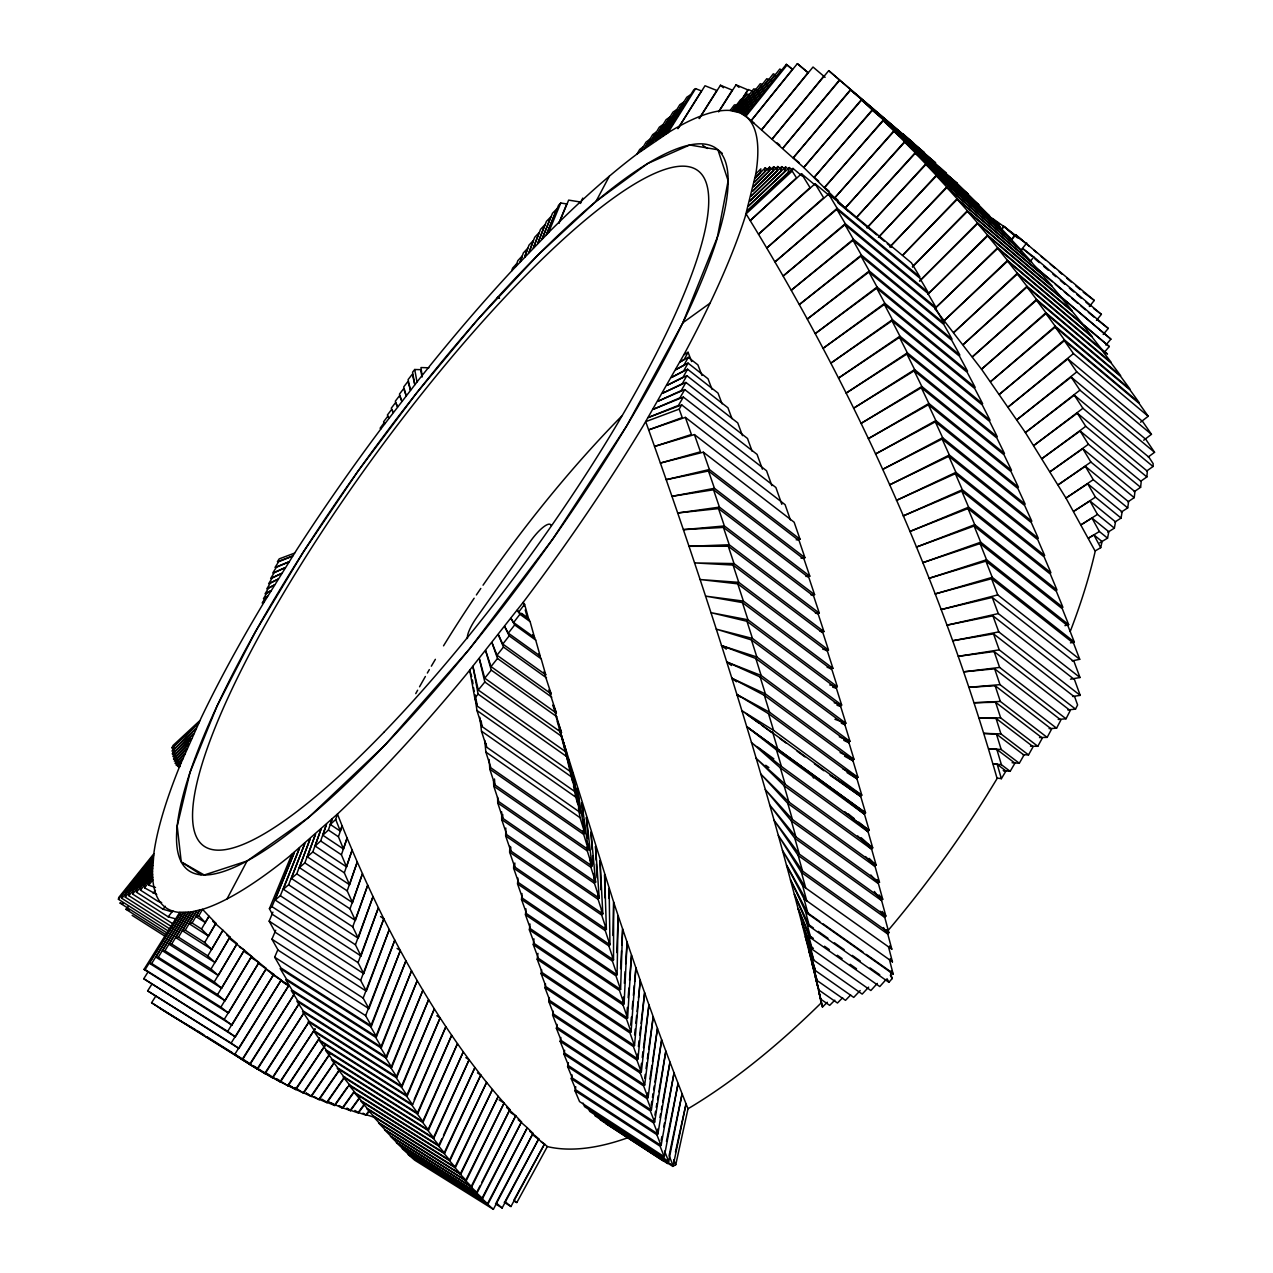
<?xml version="1.0" encoding="UTF-8"?>
<svg xmlns="http://www.w3.org/2000/svg" width="1273" height="1273" viewBox="0 0 1273 1273"><rect width="100%" height="100%" fill="white"/><g stroke="black" fill="none" stroke-linecap="round" stroke-linejoin="round"><path stroke-width="1.5" d="M161.655 902.525L158.059 901.395L140.491 890.161L140.491 887.186L152.489 871.496L154.033 852.083A490.582 108.794 -53.8 0 1 180.893 763.354L201.15 717.956A490.582 108.794 -53.8 0 1 264.116 602.113L296.45 550.222A490.582 108.794 -53.8 0 1 380.579 429.351L419.151 379.227A490.582 108.794 -53.8 0 1 511.46 271.181L550.7 230.413A490.582 108.794 -53.8 0 1 636.866 154.144L669.693 131.708A490.582 108.794 -53.8 0 1 730.081 110.465L740.074 112.82L746.599 116.957A490.582 108.794 -53.8 0 1 755.828 173.796L745.246 216.505A490.582 108.794 -53.8 0 1 684.094 354.324L643.263 425.723A490.582 108.794 -53.8 0 1 523.474 601.954L466.555 674.133A490.582 108.794 -53.8 0 1 337.759 813.765L289.321 856.411A490.582 108.794 -53.8 0 1 202.693 909.272L190.982 912.009L178.554 912.327A490.582 108.794 -53.8 0 1 152.855 879.993L152.489 871.496L136.497 892.23L163.071 909.224L172.141 911.898M517.936 878.099L517.554 883.908L522.614 898.324L613.522 959.922L613.65 902.159L559.404 729.047M613.522 959.922L608.844 945.919L608.86 941.956M609.083 898.372L609.146 888.459L609.958 944.805L518.668 882.762L513.608 868.138L513.799 864.24M600.936 889.763L600.06 860.532L602.813 913.919L510.759 850.953L510.807 847.118M510.759 850.953L505.667 835.963L505.795 828.039M521.978 893.503L521.516 899.454L526.561 913.664L617.071 974.816L618.153 915.685L613.65 902.159L612.95 935.512M617.071 974.816L612.408 961.02L612.488 957.089M604.882 897.767L604.611 874.583L606.394 929.465L514.722 866.977L514.833 863.014M136.497 892.23L136.593 889.159L152.537 868.488L132.631 894.092L168.179 916.799L175.499 918.835M514.722 866.977L509.63 852.146L509.837 846.259M525.988 908.874L525.447 914.762L530.475 928.765L620.587 989.471L622.624 929.004L618.153 915.685L616.8 952.57M529.998 924.007L529.377 929.831L534.389 943.627L624.104 1003.888L627.08 942.147L622.624 929.004L621.813 944.884M620.603 968.689L621.51 950.836M1146.591 471.105L1153.004 466.491L1153.179 463.658L1148.898 457.182L1074.301 395.171L1025.401 432.581L1065.962 498.077L1095.21 551.225A464.184 179.032 -53.8 0 1 1070.227 631.472M132.631 894.092L132.822 890.909L152.68 865.385L128.891 895.731L173.383 924.118M533.976 938.885L533.292 944.661L538.288 958.235L627.589 1018.05L631.503 955.084L627.08 942.147L625.679 963.709M627.589 1018.05L622.99 1004.89L623.499 997.045M624.406 983.329L625.17 971.554M537.954 953.366L537.19 959.253L542.155 972.604L631.058 1031.973L635.911 967.83L631.503 955.084L629.53 980.274M626.952 1013.213L627.398 1007.404M628.162 997.714L628.926 988.023M1140.56 481.369L1146.862 476.929L1147.339 471.185L1077.292 413.152L1033.803 445.518L1082.909 408.299L1153.004 466.491M128.891 895.731L129.178 892.453L152.887 862.187L125.279 897.147L172.014 926.935M541.614 969.708L541.073 973.574L546.006 986.702L634.511 1045.658L640.271 980.369L635.911 967.83L634.638 981.642M630.692 1025.036L631.408 1017.143M632.124 1009.25L632.84 1001.358M633.381 995.438L634.288 985.588M545.512 983.822L544.939 987.657L549.841 1000.562L637.932 1059.056L644.615 992.685L640.271 980.369L638.457 997.889M634.622 1034.885L635.227 1029.045M635.832 1023.206L636.643 1015.408M637.057 1011.526L638.059 1001.787M1134.163 491.744L1140.608 487.304L1141.213 481.449L1080.125 431.006L1042.062 458.551L1085.742 426.344L1146.862 476.929M549.411 997.571L548.774 1001.469L553.66 1014.135L641.321 1072.216L648.928 1004.811L644.615 992.685L641.067 1023.444M125.279 897.147L125.661 893.757L153.19 858.909L121.794 898.324L169.325 928.606M641.321 1072.216L636.85 1059.948L637.518 1054.187M638.394 1046.501L639.062 1040.741M639.73 1034.965L640.621 1027.279M553.262 1011.176L552.593 1015.027L557.447 1027.454L644.695 1085.105L653.208 1016.713L648.928 1004.811L643.47 1047.727M1127.91 501.864L1134.211 497.632L1134.959 491.664L1082.798 448.733L1050.177 471.662L1088.399 444.261L1140.608 487.304M644.695 1085.105L640.255 1073.075L641.481 1063.321M642.229 1057.465L642.976 1051.625M557.097 1024.415L556.381 1028.313L561.202 1040.502L648.037 1097.724L657.457 1028.393L653.208 1016.713L648.689 1049.398M121.794 898.324L122.272 894.855L153.572 855.536L118.437 899.295L168.052 930.865M644.695 1078.247L645.22 1074.396M646.016 1068.636L646.827 1062.86M647.352 1059.009L648.148 1053.248M1121.227 512.128L1127.703 507.895L1128.594 501.801L1085.312 466.316L1058.134 484.838L1090.897 462.051L1134.211 497.632M560.884 1037.479L560.152 1041.33L564.926 1053.264L651.346 1110.088L661.658 1039.85L657.457 1028.393L652.508 1061.507M651.346 1110.088L646.97 1098.535L647.846 1092.68M649.882 1079.043L651.919 1065.406M564.655 1050.273L563.891 1054.076L568.633 1065.772L654.64 1122.165L665.827 1051.084L661.658 1039.85L654.895 1082.066M118.437 899.295L118.739 897.497L153.81 853.801M651.219 1105.091L651.824 1101.256M652.444 1097.421L653.049 1093.587M653.67 1089.736L654.29 1085.901M1114.814 522.073L1121.083 518.063L1122.102 511.873L1087.683 483.74L1065.962 498.077L1093.252 479.666L1127.703 507.895M568.41 1062.7L567.599 1066.535L572.293 1077.976L657.886 1133.972L669.964 1062.096L665.827 1051.084L658.873 1091.852M657.886 1133.972L653.574 1122.897L654.242 1119.015M654.895 1115.132L655.563 1111.249M656.231 1107.367L656.884 1103.5M657.552 1099.617L658.221 1095.735M572.102 1074.937L571.275 1078.724L575.937 1089.911L661.101 1145.493L674.054 1072.884L669.964 1062.096L662.708 1102.211M661.101 1145.493L656.836 1134.673L657.87 1128.944M659.939 1117.487L660.639 1113.668M661.324 1109.849L662.008 1106.03M1107.796 532.241L1114.368 528.152L1115.514 521.866L1089.911 500.989L1073.632 511.38L1095.448 497.138L1121.083 518.063M768.208 170.184L765.264 167.75L764.452 172.078L754.284 182.341L769.544 167.113L772.584 169.627M575.794 1086.808L574.919 1090.627L579.549 1101.575L664.283 1156.743L678.095 1083.434L674.054 1072.884L665.206 1119.174M661.164 1140.385L661.896 1136.534M663.742 1126.891L664.474 1123.025M583.066 1103.102L584.593 1106.651L668.675 1161.39L682.105 1093.746L678.095 1083.434L666.463 1141.404M1099.761 542.855L1107.542 538.145L1108.831 531.748L1091.979 518.063L1081.143 524.747L1097.485 514.419L1114.368 528.152M769.544 167.113L768.637 171.569L753.33 186.829L773.713 166.699L776.657 169.118M673.178 1165.686L686.052 1103.834L682.105 1093.746L669.073 1155.613L673.178 1165.686L589.733 1111.377L588.221 1107.908M773.713 166.699L772.711 171.282L752.263 191.443L777.803 166.524L780.795 169.023M594.952 1115.769L672.812 1166.402L675.756 1164.715L688.009 1108.751L686.052 1103.834L675.438 1152.081M1095.289 550.875L1100.715 547.676L1102.068 541.534L1093.905 534.931L1088.495 538.145L1099.379 531.525L1107.542 538.145M777.803 166.524L776.689 171.25L751.102 196.185L781.765 166.62L784.82 169.15M781.765 166.62L780.556 171.473L749.813 201.07L785.616 166.954L788.624 169.452M785.616 166.954L784.295 171.935L748.397 206.083L789.355 167.559L792.411 170.105M789.355 167.559L787.923 172.682L746.885 211.223L792.968 168.434L802.07 175.992M886.82 931.995A464.184 179.032 -53.8 0 0 997.109 778.519C940.556 580.138 854.406 389.618 746.058 213.88L792.188 171.075L792.968 168.434M340.352 831.174L342.087 825.763L337.44 814.052L335.69 819.446L330.328 824.474L340.352 831.174L335.69 819.446M330.328 824.474L332.094 819.064L328.402 830.044L322.785 835.215L343.471 849.011L347.083 838L342.087 825.763L338.443 836.759L343.471 849.011M511.698 270.926L512.621 268.094L516.774 263.622L515.851 266.455L517.809 260.679L522.185 256L520.243 261.777L523.346 252.929L527.706 248.315L524.619 257.146L528.979 245.116L533.323 240.549L528.995 252.563L534.708 237.255L539.036 232.736L533.355 248.044L540.532 229.315L544.844 224.86L537.699 243.557L546.451 221.327L550.763 216.919L542.043 239.117L552.482 213.291L556.762 208.931L546.372 234.741L558.592 205.192L560.741 203.028L566.74 203.951L558.911 223.077M346.542 866.881L352.144 850.062L347.083 838L341.419 854.788L346.542 866.881L315.099 846.004L320.987 829.264L312.808 851.923L307.318 856.809L349.55 884.735L357.267 861.948L352.144 850.062L344.331 872.817L349.55 884.735M322.785 835.215L326.509 824.236L320.669 840.976L315.099 846.004M352.494 902.605L362.471 873.676L357.267 861.948L347.195 890.845L352.494 902.605L299.41 867.613L310.135 838.891L296.768 873.851L291.406 878.434L355.39 920.443L367.722 885.212L362.471 873.676L349.995 908.858L355.39 920.443M358.222 938.233L373.037 896.574L367.722 885.212L352.748 926.839L358.222 938.233L283.306 889.238L299.569 847.945L280.331 895.746L275.111 900.011L360.991 955.975L378.399 907.76L373.037 896.574L355.438 944.773L360.991 955.975M307.318 856.809L315.529 834.149L304.852 862.887L299.41 867.613M363.696 973.638L383.81 918.756L378.399 907.76L358.079 962.643L363.696 973.638L272.422 914.38L269.399 908.715L291.851 854.342M272.915 912.152L269.16 921.143L275.334 932.345L366.353 991.206L389.283 929.561L383.81 918.756L380.516 916.576M366.353 991.206L360.657 980.417L383.81 918.756M368.931 1008.677L394.789 940.158L389.283 929.561L363.171 998.096L368.931 1008.677L278.182 950.215L271.929 939.219L275.716 930.277M371.461 1026.038L400.343 950.581L394.789 940.158L365.637 1015.663L371.461 1026.038L280.983 967.973L274.666 957.185L277.785 949.881M291.406 878.434L304.82 843.49L288.605 884.799L283.306 889.238M376.458 1036.731L370.586 1026.579L280.14 968.562L286.505 979.112L376.458 1036.731L405.928 960.797L400.343 950.581L397.033 948.417M370.586 1026.579L400.343 950.581M381.502 1047.202L411.561 970.822L405.928 960.797L375.599 1037.256L381.502 1047.202L292.074 990.012L285.677 979.669L375.599 1037.256M386.594 1057.417L417.21 980.656L411.561 970.822L380.643 1047.695L386.594 1057.417L297.675 1000.658L291.246 990.537L380.643 1047.695M275.111 900.011L294.413 852.242L271.976 906.647L269.399 908.715M391.718 1067.379L422.891 990.267L417.21 980.656L385.751 1057.863L391.718 1067.379L303.324 1011.048L296.864 1001.151L385.751 1057.863M682.837 322.801L718.481 234.391A447.157 98.864 -53.8 0 0 717.892 149.753L716.524 148.639A447.157 98.864 -53.8 0 0 647.718 163.501L644.536 165.474A447.157 98.864 -53.8 0 0 538.193 254.791L534.214 258.801A447.157 98.864 -53.8 0 0 497.87 297.07L493.797 301.542A447.157 98.864 -53.8 0 0 416.542 393.102L412.532 398.194A447.157 98.864 -53.8 0 0 303.451 551.846L300.046 557.192A447.157 98.864 -53.8 0 0 217.11 705.942L214.914 710.668A447.157 98.864 -53.8 0 0 177.202 825.986L176.915 828.994A447.157 98.864 -53.8 0 0 204.237 874.997L206.481 874.949A447.157 98.864 -53.8 0 0 308.623 817.425L313.301 813.463A447.157 98.864 -53.8 0 0 469.355 649.103L475.068 642.069A447.157 98.864 -53.8 0 0 626.666 425.93L631.01 418.626A447.157 98.864 -53.8 0 0 717.017 239.101L728.14 180.75L717.892 149.753L689.711 144.995L647.718 163.501L596.003 201.42L538.193 254.791L477.486 319.825L416.542 393.102L357.793 471.456L303.451 551.846L255.778 631.137L217.11 705.942L190.027 772.377L177.202 825.986L181.243 861.885L204.237 874.997L247.073 860.994L308.623 817.425L384.955 745.103L469.355 649.103L552.975 538.718L626.666 425.93L682.837 322.801L710.048 303.165M396.89 1077.085L428.619 999.687L422.891 990.267L390.891 1067.808L396.89 1077.085L309.021 1021.185L302.528 1011.51L390.891 1067.808M548.536 232.577L560.741 203.028M402.077 1086.553L434.348 1008.884L428.619 999.687L396.062 1077.483L402.077 1086.553L314.749 1031.066L308.241 1021.614L396.062 1077.483M559.07 222.966L568.665 200.116L580.711 202.057M407.312 1095.767L440.108 1017.891L434.348 1008.884L401.281 1086.919L407.312 1095.767L320.51 1040.693L313.97 1031.464L401.281 1086.919M580.472 203.457L582.748 198.111M179.477 767.142L176.358 765.089L178.459 760.172L184.999 753.568L175.292 763.243L180.082 766.41M412.579 1104.741L406.517 1096.101L319.746 1041.059L326.286 1050.066L412.579 1104.741L445.884 1026.69L440.108 1017.891L436.798 1015.743M406.517 1096.101L440.108 1017.891M175.292 763.243L177.44 758.278L187.131 748.604L174.353 761.206L176.565 756.194L189.327 743.591L173.558 758.963L176.788 761.095M417.878 1113.445L411.8 1105.044L325.538 1050.4L332.094 1059.168L417.878 1113.445L451.676 1035.267L445.884 1026.69L414.186 1099.57M423.193 1121.911L457.484 1043.653L451.676 1035.267L417.098 1113.716L423.193 1121.911L337.934 1068.031L331.362 1059.486L417.098 1113.716M428.524 1130.122L463.292 1051.816L457.484 1043.653L422.429 1122.15L428.524 1130.122L343.79 1076.64L337.218 1068.318L422.429 1122.15M433.886 1138.078L469.116 1059.773L463.292 1051.816L427.776 1130.329L433.886 1138.078L349.661 1084.978L343.074 1076.878L427.776 1130.329M173.558 758.963L175.833 753.918L191.571 738.547L172.905 756.528L175.244 751.436L193.878 733.455L172.396 753.887L175.626 756.035M439.265 1145.795L433.154 1138.269L348.961 1085.201L355.549 1093.077L439.265 1145.795L474.94 1067.522L469.116 1059.773L465.838 1057.656M433.154 1138.269L469.116 1059.773M444.643 1153.243L438.533 1145.939L354.865 1093.268L361.452 1100.906L444.643 1153.243L480.78 1075.049L474.94 1067.522L443.497 1135.245M438.533 1145.939L441.842 1138.81M172.396 753.887L174.783 748.763L196.249 728.331L172.046 751.07L174.481 745.914L198.668 723.159L171.823 748.047L173.08 745.437L199.909 720.55M450.037 1160.467L443.927 1153.37L360.784 1101.065L367.356 1108.497L450.037 1160.467L486.604 1082.368L480.78 1075.049L477.47 1072.916M443.927 1153.37L480.78 1075.049M455.448 1167.421L449.337 1160.562L366.704 1108.624L373.275 1115.832L455.448 1167.421L492.444 1089.481L486.604 1082.368L450.196 1158.78M460.858 1174.152L498.268 1096.387L492.444 1089.481L454.763 1167.5L460.858 1174.152L379.195 1122.897L372.623 1115.928L454.763 1167.5M466.284 1180.612L504.092 1103.07L498.268 1096.387L460.19 1174.183L466.284 1180.612L385.114 1129.74L378.558 1122.977L460.19 1174.183M471.71 1186.85L465.616 1180.628L384.494 1129.772L391.034 1136.312L471.71 1186.85L509.9 1109.563L504.092 1103.07L499.127 1099.888M465.616 1180.628L504.092 1103.07M477.12 1192.833L471.058 1186.834L390.429 1136.328L396.953 1142.645L477.12 1192.833L515.708 1115.832L506.606 1107.446M1067.824 709.968L1075.526 709.093L1077.595 704.971L1074.794 697.143L993.513 633.859L952.745 640.749L998.78 631.901L1080.22 695.376L1072.582 696.474M471.058 1186.834L509.9 1109.563M510.696 1112.602L515.708 1115.832L521.5 1121.895L482.547 1198.577L476.484 1192.785L480.048 1185.8M481.831 1182.299L515.708 1115.832M1058.229 719.436L1066.026 718.784L1070.227 710.573L994.086 651.521L958.33 656.311L999.225 649.851L1075.526 709.093M487.957 1204.083L481.91 1198.514L402.284 1148.692L408.776 1154.563L487.957 1204.083L527.277 1127.735L518.175 1119.763M481.91 1198.514L521.5 1121.895M493.367 1209.35L533.037 1133.384L527.277 1127.735L487.352 1203.987L493.367 1209.35L414.664 1160.164L408.203 1154.5L487.352 1203.987M1049.079 728.617L1056.574 728.204L1060.886 719.993L994.627 668.818L963.756 671.826L999.639 667.434L1066.026 718.784M227.008 898.929L247.073 860.994M596.003 201.42L609.353 176.183M533.037 1133.384L496.152 1202.842L502.135 1208.013L538.765 1138.826L529.743 1131.283M504.203 1202.317L510.95 1206.533L544.494 1144.061L533.769 1135.611M1039.516 737.56L1047.154 737.385L1051.562 729.174L995.12 685.717L969.055 687.309L1000.005 684.635L1056.574 728.204M538.765 1138.826L505.015 1201.553L510.95 1206.533M691.653 361.548L688.072 352.287L684.158 359.543L679.957 361.978L688.263 357.331L697.922 364.905L701.948 375.455M541.184 1141.929L544.494 1144.061L513.894 1200.121L516.838 1202.524L547.342 1146.559L549.045 1146.973A464.184 179.032 -53.8 0 0 629.037 1137.314M688.263 357.331L684.015 365.096L675.708 369.711L688.025 363.107L708.027 378.781L712.053 389.427M1030.509 746.217L1037.813 746.28L1042.316 738.069L995.597 702.25L974.195 702.744L1000.339 701.439L1047.154 737.385M688.025 363.107L683.649 370.984L671.364 377.524L687.547 369.218L718.036 393.086L722.062 403.827M1022.792 754.666L1028.52 754.905L1033.119 746.71L996.043 718.386L979.192 718.115L1000.658 717.861L1037.813 746.28M687.547 369.218L683.076 377.19L666.925 385.401L686.847 375.678L727.949 407.79L731.975 418.626M686.847 375.678L682.28 383.73L662.374 393.341L685.924 382.457L737.767 422.922L742.445 435.652M1012.099 762.718L1019.307 763.259L1023.985 755.08L996.457 734.107L984.029 733.423L1000.928 733.885L1028.52 754.905M205.303 922.591L208.995 916.178L202.534 909.32L198.827 915.733L195.915 916.56L205.303 922.591L198.827 915.733M685.924 382.457L681.23 390.604L657.743 401.345L684.763 389.586L747.49 438.453L752.152 451.279M195.915 916.56L199.622 910.163L192.112 923.005L189.152 923.721L208.486 936.085L215.901 923.291L208.995 916.178L201.516 929.019L208.486 936.085M637.073 153.985L639.714 149.434L643.311 146.745L640.669 151.312L646.048 142.099L649.819 139.33L644.44 148.559L652.667 134.62L656.407 131.915L648.164 145.886L659.35 127.141L663.058 124.515L651.856 143.308L666.113 119.646L669.789 117.1L655.515 140.81L672.94 112.167L676.584 109.685L659.112 138.391L679.83 104.688L683.442 102.286L662.692 136.068L686.799 97.225L690.364 94.902L666.209 133.84L693.817 89.762L695.599 88.633L701.471 90.94L677.952 128.573M179.684 912.423L144.008 969.405L145.106 969.612L180.846 912.534L149.371 963.247L151.662 963.502L183.217 912.598L155.863 957.105L158.282 957.201L185.715 912.534L162.435 950.772L164.949 950.708L188.293 912.343L169.054 944.264L171.68 944.025L190.982 912.009L175.706 937.58L178.459 937.183L193.751 911.532L182.421 930.722L211.716 949.419L222.902 930.245L212.702 921.222M684.763 389.586L679.957 397.828L653.001 409.413L683.362 397.065L757.085 454.397L762.4 469.164M189.152 923.721L196.647 910.911L185.269 930.181L182.421 930.722M211.716 949.419L204.651 942.545L215.901 923.291M1003.585 770.595L1010.157 771.327L1014.947 763.164L996.854 749.447L988.707 748.667L1001.183 749.495L1019.307 763.259M214.978 962.563L229.967 937.023L222.902 930.245L207.801 955.864L214.978 962.563L175.706 937.58M169.054 944.264L218.288 975.5L237.112 943.643L226.721 934.939M683.362 397.065L678.445 405.387L648.18 417.544L681.707 404.894L766.553 470.755L771.852 485.618M218.288 975.5L211.016 969.008L229.967 937.023M162.435 950.772L221.629 988.246L244.321 950.104L230.604 939.474M221.629 988.246L214.262 981.929L237.112 943.643M834.817 1000.18L829.678 1005.368L820.703 999.13C773.984 803.358 713.373 611.12 645.713 421.649L679.193 409.11L681.707 404.894M997.364 778.089L1001.374 778.678L1005.972 770.992L997.236 764.373L993.242 763.832L1001.405 764.707L1010.157 771.327M244.321 950.104L251.608 956.405L225.019 1000.753L217.556 994.627L244.321 950.104L239.435 946.985M251.608 956.405L258.928 962.547L228.424 1013.053L220.897 1007.102L251.608 956.405L244.925 952.14M258.928 962.547L266.328 968.53L231.893 1025.099L224.271 1019.355L258.928 962.547L250.622 957.232M147.954 972.079L143.754 978.73L235.378 1036.906L273.775 974.338L259.708 964.282M235.378 1036.906L227.692 1031.353L266.328 968.53M151.821 984.284L147.636 990.871L238.91 1048.459L281.269 979.987L267.187 970.121M238.91 1048.459L231.145 1043.08L273.775 974.338M667.959 132.774L695.599 88.633M281.269 979.987L234.646 1054.569L242.475 1059.741L288.796 985.477L271.26 973.59M699.195 118.532L716.826 90.494L705.019 85.752L678.016 128.541M718.593 111.738L732.277 90.128L720.47 85.243L699.402 118.421M282.176 981.228L288.796 985.477L242.109 1059.55L249.969 1064.562L294.27 994.149L249.619 1064.339L257.528 1069.177L299.776 1002.631L257.178 1068.938L265.118 1073.632L304.247 1012.528M737.162 106.598L747.824 89.858L736.017 84.845L718.911 111.578M159.921 1008.232L151.582 1002.726L155.831 996.059M742.095 99.358L748.429 89.54L753.489 91.751M304.199 1012.496L264.784 1073.362L272.74 1077.881L308.75 1022.203L272.422 1077.595L280.41 1081.955L315.131 1028.791L281.19 1079.997M280.092 1081.652L288.112 1085.853L319.603 1038.1M319.507 1037.988L287.809 1085.519L295.845 1089.577L325.188 1045.515M288.844 1085.026L295.559 1089.211L325.076 1045.388M295.559 1089.211L303.595 1093.109L329.691 1054.33M329.58 1054.155L303.324 1092.727L311.376 1096.467L334.767 1062.064M306.156 1092.966L311.105 1096.069L334.64 1061.873M311.105 1096.069L319.173 1099.649L339.239 1070.482M339.095 1070.243L318.918 1099.236L327.002 1102.673L344.824 1077.006M343.567 1078.326L326.747 1102.227L334.831 1105.521L349.677 1084.389M335.754 1103.436L347.227 1087.301M331.282 1102.975L342.676 1108.194L354.101 1092.123M339.095 1105.601L342.453 1107.701L353.926 1091.773M342.453 1107.701L350.536 1110.693L359.67 1097.994M346.988 1108.099L350.33 1110.199L359.495 1097.597M364.253 1104.996L358.397 1113.032L350.33 1110.199M354.881 1110.438L358.206 1112.522L364.078 1104.55M358.206 1112.522L366.274 1115.212L369.775 1110.454M368.438 1111.536L366.083 1114.671L374.135 1117.217M730.193 110.465L734.426 104.863L736.478 105.054L732.23 110.687L740.775 99.421L742.891 99.74L734.314 111.037L747.267 94.107L749.304 94.504L736.303 111.499L753.759 88.871L755.748 89.381L738.229 112.088L760.267 83.747L762.193 84.368L740.074 112.82L766.776 78.719L768.637 79.451L741.825 113.663L773.3 73.818L775.082 74.646L743.496 114.634L779.824 69.028L781.542 69.967L745.087 115.732L786.332 64.35L792.506 69.251L751.118 120.728L803.756 167.495L847.754 210.713M155.497 887.504L148.798 885.196L152.84 879.834M156.706 894.505L144.597 887.87L152.649 877.256L148.623 882.603L148.798 885.196M153.142 893.344L155.433 890.304M524.587 604.277L528.788 619.426L518.668 612.106L524.587 604.277L523.139 602.4L524.174 606.171M140.491 890.161L152.521 874.424L144.501 885.006L144.597 887.87M521.548 613.331L527.308 617.5L530.093 621.59L534.565 637.614L513.608 622.513L519.925 614.254L517.22 610.197L518.668 612.106M163.071 909.224L165.347 906.281M532.75 635.068L535.694 640.08L540.213 656.072L508.309 633.158L514.674 624.932L510.95 618.392L513.608 622.513M168.179 916.799L172.857 910.816M538.718 654.051L541.184 658.841L545.735 674.817L502.787 644.074L509.184 635.864L504.649 626.539L508.309 633.158M1001.199 229.426L1003.617 226.339L1014.12 235.25M422 376.792L420.631 369.663L414.712 369.504L412.579 372.209L414.823 384.717L412.341 374.182L408.092 379.609L410.495 390.222L407.965 381.454L403.716 386.897L406.182 395.744L403.7 388.615L399.451 394.105L401.87 401.297L399.547 395.68L395.314 401.186L397.59 406.867L395.521 402.634L391.288 408.172L393.309 412.468L391.607 409.476L387.374 415.046L389.045 418.069L387.804 416.207L383.587 421.809L384.796 423.702L384.128 422.843L380.134 428.158L380.802 429.033M544.367 673.067L551.129 693.833L497.011 655.213L503.456 647.05L498.332 634.638L502.787 644.074M1001.644 229.57L1004.095 226.483L1022.744 240.963M1011.558 239.229L1015.233 234.582M548.87 689.886L556.381 713.087L490.996 666.591L497.488 658.475L491.983 642.674L497.011 655.213M1011.987 239.404L1015.711 234.773L1094.287 300.444L1089.354 306.522M787.16 64.891L745.835 116.352L754.157 123.258M1020.564 250.733L1026.77 243M553.007 705.624L561.488 732.58L484.758 678.207L491.267 670.123L485.649 650.646L490.996 666.591M751.118 120.728L797.359 63.65L808.1 72.593L761.7 129.719L813.017 67.023L825.111 77.319M1020.357 251.656L1022.824 248.617L1033.819 256.987L1101.384 314.367L1096.451 320.366M557.208 721.377L566.469 752.295L478.266 690.03L484.806 682.01L479.284 658.539L484.758 678.207M1030.096 261.554L1033.819 256.987M165.856 934.668L125.947 909.304L128.446 906.265M823.742 76.157L772.265 138.9L828.739 70.651L924.596 152.871L839.719 80.215L782.8 148.241L839.464 79.96L828.739 70.651M565.196 750.227L563.478 742.668L571.275 772.218L477.311 706.133L474.813 698.113L478.107 694.119L472.919 666.368L478.266 690.03M1103.214 334.465L1108.274 328.418L1034.44 266.232M799.349 162.817L793.286 157.788L850.428 89.715M793.286 157.788L850.666 90.017L935.544 162.864L850.666 90.017M1105.855 345.063L1110.883 339.127L1057.911 294.27M861.344 99.708L803.756 167.495L861.582 100.026L946.46 173.08M818.73 181.164L814.179 177.393L872.212 109.892L861.582 100.026M1104.121 352.557L1109.292 346.542L1007.532 260.424L997.714 248.41L934.796 308.607L981.515 369.218L1025.401 432.581L1079.918 390.159L1154.563 452.313L1148.246 456.975M814.179 177.393L872.435 110.242L957.328 183.503L872.212 109.892M829.105 191.221L824.57 187.449L883.048 120.298M824.57 187.449L883.255 120.664L957.582 183.901L968.132 194.117L893.821 130.912L883.255 120.664M886.215 979.367L879.786 986.559L810.774 937.994L806.939 923.402L794.384 894.314L809.389 926.203L888.888 982.295L892.118 978.619L890.288 971.41L866.276 954.416M837.936 200.195L834.913 197.681L893.821 130.912M834.913 197.681L894.012 131.31L968.371 194.562L978.889 204.937L904.53 141.717L894.012 131.31M904.53 141.717L845.192 208.072L904.721 142.146L979.112 205.399L989.582 215.964L915.192 152.728L904.721 142.146M915.192 152.728L856.761 217.174L915.367 153.19L989.789 216.442L1000.196 227.167L925.773 163.946L915.367 153.19M877.32 983.408L870.875 990.505L812.238 949.324L801.815 922.718L810.169 946.062L813.781 960.192L862.203 994.102L868.647 987.132M925.773 163.946L866.929 227.899L925.948 164.44L1000.403 227.692L1010.746 238.576L936.292 175.356L925.948 164.44M936.292 175.356L878.402 237.351L936.451 175.881L1010.937 239.117L1021.217 250.176L946.73 186.956L936.451 175.881M860.182 990.537L853.737 997.395L815.404 970.599L808.848 950.39L817.091 980.56L845.495 1000.355L850.65 994.977M946.73 186.956L889.811 246.978L946.873 187.497L1021.392 250.733L1031.607 261.952L957.105 198.747L946.873 187.497M957.105 198.747L902.541 255.364L957.232 199.32L1031.766 262.54L1041.903 273.902L967.369 210.729L957.232 199.32M842.615 997.73L837.475 1003.013L818.873 990.06L815.468 977.25L817.537 985.954M755.796 174.019L760.856 168.848L760.188 172.826L755.112 177.997L765.264 167.75M181.005 763.084L177.695 766.457L179.604 761.859L182.914 758.485L176.358 765.089M912.47 266.773L967.369 210.729M912.486 266.837L967.48 211.334L1042.062 274.522L1052.119 286.043L977.553 222.886L967.48 211.334M977.553 222.886L919.567 281.094L977.664 223.507L1052.262 286.696L1062.239 298.343M827.307 1002.249L822.453 1007.07L818.619 990.378L821.165 1002.933A464.184 179.032 -53.8 0 1 690.889 1107.033L688.009 1108.751M927.937 294.127L987.657 235.219L1110.883 339.127M928.001 294.095L987.737 235.871L1062.366 299.028L1072.248 310.835L997.65 247.742L987.737 235.871M934.796 308.607L997.65 247.742M1007.532 260.424L944.343 320.478L1007.595 261.124L1082.257 324.201L1091.963 336.279L1017.318 273.265L1007.595 261.124M1017.318 273.265L953.795 332.492L1017.35 273.997L1092.043 337.027L1101.638 349.248M815.261 185.206L801.497 173.78L750.227 220.579L796.468 177.87L792.188 171.075M1105.012 352.016L1107.494 354.069L1026.977 286.282L963.136 344.617L1027.009 287.03L1101.718 350.027L1111.218 362.359L1036.524 299.441L1027.009 287.03M1036.524 299.441L972.381 356.854L1036.54 300.221L1111.265 363.155L1120.654 375.615L1045.945 312.76L1036.54 300.221M831.619 197.474L815.086 183.726L758.565 234.184L810.058 187.64L801.497 173.78M1045.945 312.76L981.515 369.218L1045.945 313.572L1120.686 376.458L1129.963 389.029L1055.253 326.222L1045.945 313.572M828.628 194.069L837.141 208.311L919.933 276.973L911.436 262.859L828.628 194.069L766.839 247.949L823.631 197.776L815.086 183.726M837.141 208.311L775.066 261.872L836.838 209.297L919.663 277.975L928.081 292.249L845.288 223.698L836.838 209.297M1055.253 326.222L990.537 381.693L1055.237 327.066L1129.994 389.888L1139.144 402.57L1064.419 339.843L1055.237 327.066M845.288 223.698L783.245 275.955L844.97 224.716L927.794 293.283L936.164 307.716L853.371 239.276L844.97 224.716M1064.419 339.843L999.448 394.264L1064.387 340.703L1139.16 403.461L1148.198 416.255L1140.528 422.222M853.371 239.276L791.36 290.164L853.021 240.326L935.862 308.766L944.152 323.342L861.36 255.046L853.021 240.326M1148.198 416.255L1073.441 353.592L1008.232 406.946L1067.856 358.938L1142.581 421.443L1151.46 434.332L1143.695 440.219M861.36 255.046L799.412 304.518L860.994 256.096L943.834 324.424L952.045 339.127L869.252 270.958L860.994 256.096M1151.46 434.332L1076.767 371.907L1016.888 419.708L1071.166 377.094L1145.827 439.36L1154.563 452.313M869.252 270.958L807.384 318.998L868.886 272.056L951.711 340.225L959.858 355.072L877.065 287.046L868.886 272.056M877.065 287.046L815.293 333.59L876.683 288.159L959.492 356.185L967.56 371.159L884.799 303.276L876.683 288.159M884.799 303.276L823.122 348.309L884.385 304.422L967.194 372.305L975.166 387.39L892.421 319.666L884.385 304.422M892.421 319.666L830.887 363.139L891.991 320.812L974.768 388.551L982.661 403.732L899.931 336.183L891.991 320.812M899.931 336.183L838.557 378.065L899.486 337.361L982.263 404.925L990.044 420.217L907.347 352.844L899.486 337.361M907.347 352.844L846.131 393.102L906.885 354.037L989.63 421.427L997.316 436.814L914.65 369.616L906.885 354.037M914.65 369.616L853.626 408.219L914.173 370.825L996.886 438.039L1004.477 453.522L921.827 386.499L914.173 370.825M921.827 386.499L861.025 423.416L921.334 387.724L1004.015 454.763L1011.51 470.326L928.892 403.493L921.334 387.724M683.872 354.737L688.072 352.287M928.892 403.493L868.313 438.676L928.383 404.734L1011.033 471.583L1018.416 487.225L935.846 420.583L928.383 404.734M264.307 601.795L262.206 603.004L265.468 597.594L267.569 596.369L263.463 598.66L266.948 592.932L271.069 590.64L265.055 593.839L268.571 588.11L274.586 584.88L266.789 588.858L270.322 583.145L278.151 579.12L268.635 583.718L272.215 578.006L281.747 573.359L270.64 578.451L274.22 572.739L285.375 567.583L272.756 573.009L276.368 567.312L289.035 561.807L275.016 567.44L278.66 561.743L292.726 556.015L277.403 561.711L279.233 558.863L294.604 553.103M935.846 420.583L875.522 454.015L935.321 421.84L1017.923 488.498L1025.179 504.203L942.657 437.753L935.321 421.84M942.657 437.753L882.603 469.419L942.115 439.042L1024.67 505.492L1031.83 521.246L949.356 455.018L942.115 439.042M949.356 455.018L889.588 484.886L948.799 456.323L1031.305 522.551L1038.322 538.368L955.912 472.347L948.799 456.323M955.912 472.347L896.463 500.384L955.339 473.667L1037.781 539.688L1044.687 555.537L962.324 489.739L955.339 473.667M962.324 489.739L903.225 515.915L961.736 491.076L1044.131 556.874L1050.909 572.77L968.61 507.179L961.736 491.076M968.61 507.179L909.861 531.493L967.989 508.532L1050.336 574.107L1056.988 590.036L974.736 524.667L967.989 508.532M974.736 524.667L916.369 547.088L974.116 526.035L1056.383 591.388L1062.907 607.316L980.719 542.203L974.116 526.035M980.719 542.203L922.766 562.698L980.083 543.571L1062.287 608.701L1068.668 624.645L1064.944 625.648M781.813 504.331L775.894 487.511L685.351 417.369L648.673 429.876L682.217 417.576L679.193 409.11M1068.668 624.645L986.559 559.754L929.019 578.324L985.891 561.138L1068.031 626.03L1074.269 641.974L1070.466 642.881M790.406 519.877L785.091 504.665L694.422 434.586L654.561 446.425L691.414 434.491L685.351 417.369M1074.269 641.974L992.24 577.321L935.162 593.934L991.556 578.722L1073.632 643.358L1079.727 659.303L1072.152 660.878M1079.727 659.303L997.761 594.905L941.161 609.56L992.256 597.451L1074.062 661.642L1079.997 677.522L1070.498 679.193M796.182 539.816L800.017 539.211L794.145 522.216L703.364 452.201L660.432 463.038L700.468 451.804L694.422 434.586M800.017 539.211L709.379 469.514L666.24 479.666L708.472 470.994L799.126 540.675L804.934 557.685L801.003 558.147M1079.997 677.522L998.303 613.586L947.017 625.154L992.908 615.846L1074.46 679.559L1080.22 695.376M804.934 557.685L714.439 488.307L672.017 496.311L713.516 489.787L804.043 559.165L809.803 576.176L805.92 576.446M809.803 576.176L719.436 507.131L677.745 512.971L718.513 508.611L808.896 577.656L814.593 594.666L810.774 594.746M814.593 594.666L724.369 525.956L683.426 529.632L723.43 527.436L813.67 596.146L819.303 613.14L815.388 613.045M819.303 613.14L729.238 544.764L689.043 546.292L728.283 546.26L818.364 614.62L823.933 631.599L820.083 631.297M823.933 631.599L734.028 563.573L694.612 562.921L733.057 565.069L822.995 633.079L828.484 650.026L822.819 649.294M428.89 367.802L420.965 367.547L422.254 376.665M496.884 298.137L499.493 298.312L497.87 297.07M828.484 650.026L738.754 582.35L700.118 579.533L737.767 583.846L827.53 651.505L832.956 668.42L827.148 667.338M832.956 668.42L743.4 601.095L705.576 596.13L742.414 602.59L832.001 669.884L837.348 686.752L829.741 684.922M1003.283 770.611L1005.972 770.992M837.348 686.752L747.967 619.792L710.955 612.663L746.965 621.288L836.377 688.232L841.66 705.035L834.213 702.791M125.947 909.304L129.257 910.004M123.115 903.687L119.821 902.955L166.668 932.743M841.66 705.035L752.438 638.425L716.269 629.148L751.436 639.921L840.673 706.499L845.861 723.239L834.929 719.293M832.669 687.165L836.377 688.232M515.167 1202.014L516.838 1202.524M726.31 649.135L721.52 645.586L756.846 656.995L845.861 723.239M837.029 705.242L840.673 706.499M721.52 645.586L755.828 658.491L844.874 724.703L849.982 741.363L839.305 736.812M731.466 665.477L726.692 661.944L761.159 675.502L849.982 741.363M841.326 723.239L844.874 724.703M726.692 661.944L760.14 676.965L848.98 742.811L854.024 759.392L840.1 752.55M736.558 681.755L731.8 678.238L765.391 693.896L854.024 759.392M843.776 740.329L848.98 742.811M731.8 678.238L764.357 695.376L853.005 760.84L857.954 777.326L842.678 768.749M739.995 696.777L736.828 694.453L769.544 712.212L857.954 777.326M844.54 756.21L853.005 760.84M183.901 1022.887L195.708 1029.809M175.754 1018.129L184.187 1023.126M736.828 694.453L768.494 713.676L856.936 778.758L861.789 795.148L830.346 775.193M167.654 1013.197L176.056 1018.352M847.038 772.631L856.936 778.758M861.789 795.148L773.586 730.416L741.777 710.573L860.755 796.58L865.545 812.858L746.646 726.597L776.482 749.94L864.494 814.274L869.188 830.426L781.415 766.457L751.436 742.509L780.349 767.89L868.122 831.842L872.721 847.866L785.186 784.279L756.13 758.31L784.104 785.712L871.671 849.266L876.158 865.163L788.846 801.974L760.745 774L787.78 803.374L875.092 866.547L879.5 882.3L792.427 819.494L765.28 789.546L791.345 820.894L878.434 883.685L882.73 899.279L795.896 836.87L769.719 804.966L794.813 838.255L881.648 900.648L885.865 916.099L799.269 854.072L774.064 820.258L798.171 855.44L802.547 871.082L888.888 932.727L884.783 917.435L880.264 911.261M147.636 990.871L231.145 1043.08M314.145 1096.514L319.173 1099.649M306.411 1093.364L311.376 1096.467M295.002 1087.524L303.595 1093.109M289.13 1085.376L295.845 1089.577M276.543 1078.629L288.112 1085.853M265.134 1072.312L280.41 1081.955M197.092 1030.589L204.078 1035.029M207.149 1036.859L232.545 1052.803M233.93 1053.567L242.602 1059.072M243.97 1059.836L250.972 1064.292M254.011 1066.106L272.74 1077.881M151.582 1002.726L265.118 1073.632M257.528 1069.177L159.586 1008.057L167.972 1013.388M362.964 1113.143L366.274 1115.212M143.754 978.73L227.692 1031.353M347.195 1108.592L350.536 1110.693M495.499 1203.86L502.135 1208.013M339.318 1106.078L342.676 1108.194M476.484 1192.785L396.349 1142.629L402.873 1148.723L482.547 1198.577M328.195 1101.368L334.831 1105.521M321.751 1099.092L325.092 1101.193M323.66 1100.588L327.002 1102.673M151.662 963.502L220.897 1007.102M149.371 963.247L228.424 1013.053M145.106 969.612L224.271 1019.355M231.893 1025.099L144.008 969.405M158.282 957.201L217.556 994.627M155.863 957.105L225.019 1000.753M164.949 950.708L214.262 981.929M178.459 937.183L207.801 955.864M132.169 915.382L165.204 936.371M171.68 944.025L211.016 969.008M185.269 930.181L204.651 942.545M192.112 923.005L201.516 929.019M283.195 982.374L288.144 985.525M274.666 957.185L365.637 1015.663M271.929 939.219L363.171 998.096M182.882 862.951L201.054 874.726M269.16 921.143L360.657 980.417M616.673 1129.947L653.988 1154.229M600.267 1119.794L667.736 1163.665M271.976 906.647L358.079 962.643M605.662 1123.502L662.899 1160.721M280.331 895.746L355.438 944.773M574.919 1090.627L660.051 1146.177L664.283 1156.743M567.599 1066.535L653.574 1122.897M288.605 884.799L352.748 926.839M571.275 1078.724L656.836 1134.673M702.664 145.313L707.486 148.48M296.768 873.851L349.995 908.858M563.891 1054.076L650.296 1110.852L654.64 1122.165M556.381 1028.313L643.629 1085.933L648.037 1097.724M304.852 862.887L347.195 890.845M560.152 1041.33L646.97 1098.535M312.808 851.923L344.331 872.817M552.593 1015.027L640.255 1073.075M320.669 840.976L341.419 854.788M548.774 1001.469L636.85 1059.948M328.402 830.044L338.443 836.759M541.073 973.574L629.96 1032.928L634.511 1045.658M544.939 987.657L633.413 1046.565L637.932 1059.056M537.19 959.253L626.491 1019.037L631.058 1031.973M533.292 944.661L622.99 1004.89M529.377 929.831L619.49 990.505L624.104 1003.888M521.516 899.454L612.408 961.02M525.447 914.762L615.957 975.882L620.587 989.471M517.554 883.908L608.844 945.919M513.608 868.138L605.264 930.611L609.958 944.805M509.63 852.146L601.683 915.08L606.394 929.465M596.178 860.071L595.509 846.322L599.217 898.149L506.797 834.738L501.689 819.557L501.673 811.888M505.667 835.963L598.087 899.327L602.813 913.919M497.6 797.169L497.727 802.945L502.819 818.316L595.621 882.173L590.943 831.953L592.168 849.759M501.689 819.557L594.491 883.382L599.217 898.149M493.765 786.157L587.283 850.905L592.025 866.006L498.857 801.688L493.765 786.157L493.51 780.349M497.727 802.945L590.879 867.247L595.621 882.173M489.803 769.178L583.671 834.388L588.412 849.648L494.895 784.868L489.803 769.178L489.15 759.472M985.477 213.737L999.894 224.732M830.251 775.337L860.755 796.58M485.84 752.025L580.058 817.696L584.8 833.115L490.932 767.874L485.84 752.025L484.774 740.345M481.48 731.163L575.73 797.121L580.456 812.635L486.541 747.108L481.48 731.163L479.841 717.351M810.169 946.062L813.415 948.353M474.702 695.233L476.961 710.493L482.006 726.533L575.953 792.347L568.044 757.881L572.802 782.163M810.774 937.994L798.155 908.604L808.514 934.971L813.32 938.344M824.522 946.237L829.312 949.61M837.316 955.243L842.121 958.633M850.125 964.266L856.522 968.769M476.961 710.493L571.243 776.721L575.953 792.347M806.939 923.402L813.415 927.969M818.268 931.406L827.975 938.249M834.436 942.816L844.158 949.674M852.242 955.386L860.325 961.083M870.048 967.941L879.754 974.784M478.107 694.119L566.596 756.512L571.275 772.218M746.646 726.597L865.545 812.858M802.547 871.082L778.312 835.39L801.433 872.435L805.714 887.918L782.481 850.364L802.69 885.897L806.843 901.157L786.539 865.179L804.027 898.881L892.437 961.879L888.538 946.985M484.806 682.01L561.807 736.51M889.381 959.428L893.169 974.116L808.069 913.919L790.517 879.834L805.443 911.373L819.844 921.572M823.042 923.832L863.078 952.156M992.399 218.351L1003.617 226.339M802.69 885.897L891.8 949.181L887.79 934.064L883.446 927.587M491.267 670.123L556.858 716.731M801.433 872.435L887.79 934.064M497.488 658.475L551.766 697.19M798.171 855.44L884.783 917.435M503.456 647.05L546.547 677.888M509.184 635.864L541.184 658.841M514.674 624.932L535.694 640.08M519.925 614.254L530.093 621.59M765.71 765.28L768.908 767.603M757.833 747.171L773.841 758.851M746.519 714.042L759.154 723.303M762.304 725.626L771.772 732.564M779.665 738.356L785.982 742.986M797.041 751.102L804.934 756.878M814.402 763.832L823.886 770.77M1109.292 346.542L1079.44 321.592M1083.228 292.201L1094.287 300.444M1093.539 308.4L1101.384 314.367M831.699 788.783L864.494 814.274M1097.39 319.921L1108.274 328.418M848.232 813.845L854.215 818.587M858.702 822.135L869.188 830.426M717.892 149.753L722.316 153.381M837.634 202.455L876.715 234.932M879.723 237.43L884.242 241.17M887.249 243.668L891.752 247.408M720.47 85.243L723.462 87.742M776.801 142.671L779.84 145.186M736.017 84.845L738.992 87.344M997.714 248.41L1072.359 311.535L1082.161 323.469M797.359 63.65L807.941 72.625M1034.281 266.423L1052.31 281.699M1055.317 284.261L1061.332 289.353M1064.323 291.899L1068.843 295.718M1071.85 298.264L1077.849 303.356M1080.857 305.902L1085.36 309.737M1088.367 312.283L1094.382 317.375M786.332 64.35L792.379 69.474M1015.711 234.773L1029.205 246.246M1033.708 250.081L1036.715 252.627M1041.219 256.462L1045.722 260.297M1050.225 264.116L1054.712 267.951M1059.216 271.786L1062.223 274.332M1066.726 278.166L1071.23 281.985M1075.733 285.82L1080.236 289.639M1004.095 226.483L1017.588 237.956M1022.824 248.617L1031.846 256.271M1034.838 258.817L1039.357 262.652M1043.86 266.471L1048.363 270.29M1052.866 274.125L1055.874 276.671M1060.377 280.506L1064.88 284.325M1069.384 288.144L1073.887 291.978M1076.894 294.524L1081.398 298.343M1085.901 302.178L1090.404 305.997M844.954 811.856L868.122 831.842M902.875 133.76L913.6 143.069M861.089 837.666L872.721 847.866M544.494 1144.061L547.342 1146.559M857.604 835.884L871.671 849.266M869.109 858.352L876.158 865.163M865.56 856.57L875.092 866.547M876.89 879.532L879.5 882.3M870.859 874.997L878.434 883.685M878.943 894.871L882.73 899.279M977.664 223.507L987.657 235.219M874.344 891.466L881.648 900.648M882.205 911.436L885.865 916.099M1017.35 273.997L1026.977 286.282M527.308 617.5L528.788 619.426M886.629 929.608L888.888 932.727M1064.387 340.703L1073.441 353.592M1067.856 358.938L1076.767 371.907M1071.166 377.094L1079.918 390.159M532.703 634.813L534.565 637.614M889.62 945.903L891.8 949.181M1074.301 395.171L1082.909 408.299M1077.292 413.152L1085.742 426.344M1080.125 431.006L1088.399 444.261M890.448 958.617L892.437 961.879M1082.798 448.733L1090.897 462.051M1085.312 466.316L1093.252 479.666M1087.683 483.74L1095.448 497.138M1089.911 500.989L1097.485 514.419M891.259 970.726L893.169 974.116M1091.979 518.063L1099.379 531.525M1093.905 534.931L1100.715 547.676M890.32 975.15L892.118 978.619M887.106 978.81L888.888 982.295M544.064 671.555L545.735 674.817M549.665 690.555L551.129 693.833M673.735 1159.814L675.756 1164.715M664.522 1151.063L668.675 1161.39M980.083 543.571L986.559 559.754M553.087 704.733L556.381 713.087M985.891 561.138L992.24 577.321M991.556 578.722L997.761 594.905M992.256 597.451L998.303 613.586M992.908 615.846L998.78 631.901M993.513 633.859L999.225 649.851M813.781 960.192L805.379 936.657L815.404 970.599M994.086 651.521L999.639 667.434M703.364 452.201L709.379 469.514M708.472 470.994L714.439 488.307M555.649 715.665L561.488 732.58M713.516 489.787L719.436 507.131M994.627 668.818L1000.005 684.635M718.513 508.611L724.369 525.956M723.43 527.436L729.238 544.764M995.12 685.717L1000.339 701.439M728.283 546.26L734.028 563.573M733.057 565.069L738.754 582.35M737.767 583.846L743.4 601.095M995.597 702.25L1000.658 717.861M742.414 602.59L747.967 619.792M746.965 621.288L752.438 638.425M996.043 718.386L1000.928 733.885M751.436 639.921L756.846 656.995M755.828 658.491L761.159 675.502M760.14 676.965L765.391 693.896M471.662 676.52L469.721 670.266L474.813 698.113M996.457 734.107L1001.183 749.495M764.357 695.376L769.544 712.212M768.494 713.676L773.586 730.416M559.436 729.127L566.469 752.295M772.536 731.864L777.548 748.508M996.854 749.447L1001.405 764.707M776.482 749.94L781.415 766.457M780.349 767.89L785.186 784.279M817.091 980.56L812.206 963.916L818.873 990.06M784.104 785.712L788.846 801.974M997.236 764.373L1001.374 778.678M787.78 803.374L792.427 819.494M791.345 820.894L795.896 836.87M794.813 838.255L799.269 854.072M525.224 609.942L526.799 615.607M804.027 898.881L808.069 913.919M805.443 911.373L809.389 926.203M559.865 730.988L566.596 756.512M808.514 934.971L812.238 949.324M818.619 990.378L820.703 999.13M566.055 754.014L571.243 776.721M821.499 1002.583L822.453 1007.07M580.456 812.635L572.627 772.966L575.539 790.469M573.534 785.902L575.73 797.121M475.243 694.915L477.311 706.133M414.712 369.504L417.003 381.964M584.8 833.115L577.21 787.923L579.358 803.406M576.176 794.352L577.799 804.075M578.451 807.973L580.058 817.696M481.13 720.725L482.006 726.533M472.426 679.989L472.999 683.808M473.556 687.611L474.129 691.43M588.412 849.648L581.793 802.738L583.32 816.232M579.899 807.273L580.44 811.156M583.129 830.521L583.671 834.388M486.079 743.321L486.541 747.108M592.025 866.006L586.376 817.425L588.285 838.493M583.766 820.083L584.418 825.859M584.864 829.71L585.309 833.56M586.837 847.054L587.283 850.905M588.794 844.254L589.319 849.998M590.02 857.668L590.879 867.247M592.582 855.695L593.123 863.603M593.807 873.501L594.491 883.382M494.481 778.981L494.895 784.868M596.369 864.001L597.037 877.734M597.705 891.482L598.087 899.327M601.508 909.24L601.683 915.08M502.724 814.418L502.819 818.316M605.216 926.744L605.264 930.611M812.429 774.493A1039.5 197.379 69.7 0 1 813.479 778.01M551.098 525.447A23.853 6.19 -53.7 0 0 530.268 541.534L476.659 617.532A23.916 6.206 -54.3 0 0 467.446 638.505M415.746 693.626A407.949 120.601 -53.9 0 1 417.639 690.205M419.549 686.784A407.949 120.601 -53.9 0 1 425.373 676.472M427.346 673.035A407.949 120.601 -53.9 0 1 429.335 669.598M431.34 666.177A407.949 120.601 -53.9 0 1 435.382 659.319M443.529 645.841A407.949 120.601 -53.9 0 1 474.161 598.215M476.373 594.952A407.949 120.601 -53.9 0 1 480.812 588.444M483.04 585.198A407.949 120.601 -53.9 0 1 621.638 416.176M383.794 732.389A418.419 92.34 -53.8 0 0 699.848 172.301A418.419 92.34 -53.8 0 0 268.157 619.728A418.419 92.34 -53.8 0 0 383.794 732.389"/></g></svg>
